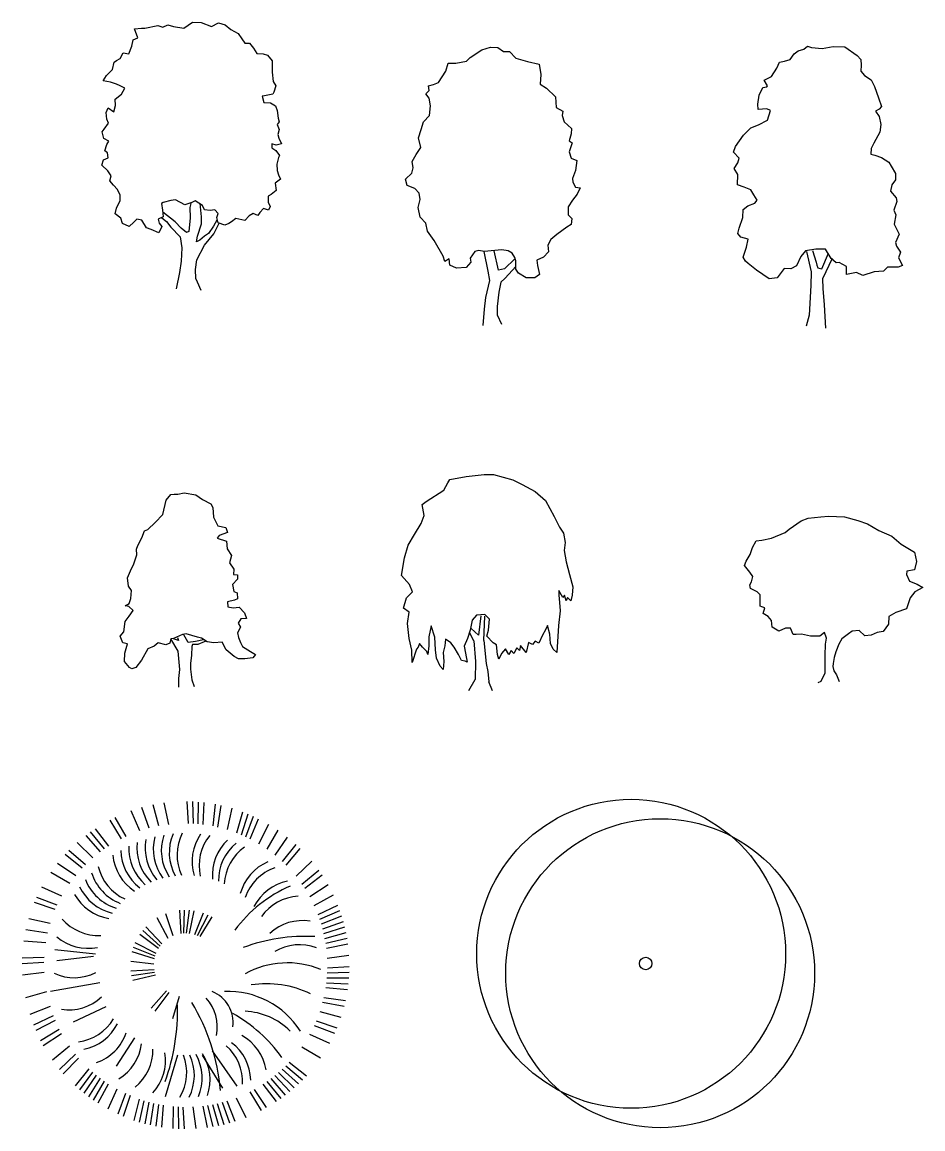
# Model space of a CAD drawing. Header units: metres. Extents: x 129 to 193, y 25 to 172.
# Drawn here: x 153.86 to 187.92, y 97.75 to 139.59 of the extents above; entities that cross this region are included whole.
import ezdxf

# ---------------------------------------------------------------- set-up
doc = ezdxf.new("R2010")
doc.units = ezdxf.units.M
doc.layers.get('0').update_dxf_attribs({"color": 6})
doc.layers.add('Cadastre Land Parcels_SP_EXT', color=7, linetype='Continuous')
doc.styles.get("Standard").update_dxf_attribs({"font": 'ARIAL.TTF'})

# ---------------------------------------------------------------- blocks, each defined once
blk = doc.blocks.new('TREE12E')
for p, q in [((-0.161, 9.808), (0.169, 10.043)), ((0.169, 10.043), (0.495, 10.023)), ((-2.018, 9.793), (-1.764, 9.812)), ((-1.899, 9.446), (-2.018, 9.793)), ((-1.764, 9.812), (-1.631, 9.813)), ((-1.631, 9.813), (-1.145, 9.916)), ((-1.145, 9.916), (-0.951, 9.857)), ((-0.951, 9.857), (-0.759, 9.936)), ((-0.759, 9.936), (-0.548, 9.882)), ((-0.548, 9.882), (-0.161, 9.808)), ((0.495, 10.023), (0.884, 9.871)), ((0.884, 9.871), (1.159, 10.012)), ((1.159, 10.012), (1.408, 9.936)), ((1.408, 9.936), (1.625, 9.761)), ((1.625, 9.761), (1.897, 9.608)), ((-2.129, 9.135), (-2.07, 9.367)), ((-2.07, 9.367), (-1.899, 9.446)), ((1.897, 9.608), (2.031, 9.416)), ((2.031, 9.416), (2.149, 9.246)), ((2.149, 9.246), (2.326, 9.247)), ((2.326, 9.247), (2.482, 9.055)), ((-2.567, 8.667), (-2.453, 8.878)), ((-2.453, 8.878), (-2.242, 8.841)), ((-2.242, 8.841), (-2.129, 9.135)), ((2.482, 9.055), (2.599, 8.862)), ((2.599, 8.862), (2.848, 8.842)), ((2.848, 8.842), (3.004, 8.788)), ((3.004, 8.788), (3.182, 8.574)), ((-2.857, 8.256), (-2.798, 8.527)), ((-2.798, 8.527), (-2.705, 8.589)), ((-2.705, 8.589), (-2.567, 8.667)), ((3.182, 8.574), (3.183, 8.496)), ((3.183, 8.496), (3.185, 8.148)), ((-3.202, 7.827), (-3.087, 8.022)), ((-3.087, 8.022), (-2.857, 8.256)), ((3.185, 8.148), (3.227, 7.8)), ((-2.93, 7.774), (-3.202, 7.827)), ((-2.698, 7.699), (-2.93, 7.774)), ((-2.559, 7.639), (-2.698, 7.699)), ((-2.387, 7.546), (-2.559, 7.639)), ((-2.518, 7.313), (-2.387, 7.546)), ((3.227, 7.8), (3.322, 7.63)), ((3.322, 7.63), (3.247, 7.397)), ((-2.749, 7.134), (-2.518, 7.313)), ((-2.747, 6.886), (-2.749, 7.134)), ((2.899, 7.256), (2.806, 7.239)), ((2.806, 7.239), (2.863, 7.007)), ((3.208, 7.319), (2.899, 7.256)), ((3.247, 7.397), (3.208, 7.319)), ((-3.093, 6.629), (-3.017, 6.806)), ((-3.017, 6.806), (-2.806, 6.653)), ((-2.806, 6.653), (-2.747, 6.886)), ((2.863, 7.007), (3.117, 6.987)), ((3.117, 6.987), (3.311, 6.872)), ((3.311, 6.872), (3.368, 6.701)), ((3.368, 6.701), (3.409, 6.409)), ((-3.074, 6.38), (-3.093, 6.629)), ((-3.012, 6.226), (-3.074, 6.38)), ((3.449, 6.277), (3.372, 6.176)), ((3.409, 6.409), (3.449, 6.277)), ((-3.242, 5.892), (-3.165, 5.993)), ((-3.185, 5.644), (-3.242, 5.892)), ((-3.165, 5.993), (-3.012, 6.226)), ((3.372, 6.176), (3.451, 5.984)), ((3.451, 5.984), (3.397, 5.79)), ((-2.99, 5.546), (-3.185, 5.644)), ((-3.067, 5.413), (-2.99, 5.546)), ((3.168, 5.44), (3.169, 5.285)), ((3.34, 5.386), (3.168, 5.44)), ((3.533, 5.443), (3.34, 5.386)), ((3.397, 5.79), (3.437, 5.657)), ((3.437, 5.657), (3.533, 5.443)), ((-3.142, 5.18), (-3.067, 5.413)), ((-3.042, 5.104), (-3.142, 5.18)), ((-3.024, 4.91), (-3.042, 5.104)), ((3.169, 5.285), (3.325, 5.192)), ((3.325, 5.192), (3.459, 5)), ((-3.254, 4.638), (-3.195, 4.832)), ((-3.037, 4.424), (-3.254, 4.638)), ((-3.195, 4.832), (-3.024, 4.91)), ((3.421, 4.922), (3.367, 4.667)), ((3.367, 4.667), (3.369, 4.435)), ((3.459, 5), (3.421, 4.922)), ((-2.903, 4.231), (-3.037, 4.424)), ((-2.957, 4.038), (-2.903, 4.231)), ((3.369, 4.435), (3.426, 4.264)), ((3.426, 4.264), (3.504, 4.11)), ((-2.823, 3.884), (-2.957, 4.038)), ((-2.667, 3.714), (-2.823, 3.884)), ((3.504, 4.11), (3.296, 3.954)), ((3.296, 3.954), (3.336, 3.683)), ((-2.565, 3.499), (-2.667, 3.714)), ((-2.564, 3.305), (-2.565, 3.499)), ((3.144, 3.521), (3.029, 3.465)), ((3.029, 3.465), (3.03, 3.233)), ((3.336, 3.683), (3.144, 3.521)), ((-2.753, 2.801), (-2.7, 3.011)), ((-2.7, 3.011), (-2.564, 3.305)), ((-0.938, 3.219), (-0.999, 3.18)), ((-0.999, 3.18), (-0.958, 2.931)), ((-0.958, 2.931), (-0.934, 2.677)), ((-0.651, 3.298), (-0.938, 3.219)), ((-0.475, 3.322), (-0.651, 3.298)), ((-0.125, 3.131), (-0.475, 3.322)), ((0.145, 3.227), (-0.125, 3.131)), ((0.107, 3.188), (0.069, 3.033)), ((0.069, 3.033), (0.089, 2.646)), ((0.277, 3.289), (0.145, 3.227)), ((0.55, 3.114), (0.277, 3.289)), ((0.514, 2.688), (0.455, 3.191)), ((0.628, 2.944), (0.55, 3.114)), ((0.844, 2.923), (0.628, 2.944)), ((1.015, 2.947), (0.844, 2.923)), ((1.138, 2.809), (1.015, 2.947)), ((2.855, 3), (2.724, 2.844)), ((3.049, 2.94), (2.855, 3)), ((3.03, 3.233), (3.109, 3.079)), ((3.109, 3.079), (3.049, 2.94)), ((-2.542, 2.626), (-2.753, 2.801)), ((-2.48, 2.433), (-2.542, 2.626)), ((-1.939, 2.592), (-2.054, 2.475)), ((-1.745, 2.555), (-1.939, 2.592)), ((-1.572, 2.269), (-1.745, 2.555)), ((-0.934, 2.677), (-1.127, 2.598)), ((-1.127, 2.598), (-1.087, 2.444)), ((-0.994, 2.638), (-0.816, 2.507)), ((-0.49, 2.487), (-0.957, 2.854)), ((0.089, 2.646), (0.038, 2.126)), ((0.516, 2.418), (0.514, 2.688)), ((1.096, 2.56), (0.965, 2.327)), ((1.095, 2.654), (1.138, 2.809)), ((1.141, 2.461), (1.095, 2.654)), ((1.814, 2.621), (1.643, 2.487)), ((2.146, 2.546), (1.814, 2.621)), ((2.316, 2.725), (2.146, 2.546)), ((2.47, 2.803), (2.316, 2.725)), ((2.647, 2.727), (2.47, 2.803)), ((2.724, 2.844), (2.647, 2.727)), ((-2.23, 2.319), (-2.48, 2.433)), ((-2.054, 2.475), (-2.23, 2.319)), ((-1.395, 2.209), (-1.572, 2.269)), ((-1.106, 2.079), (-1.395, 2.209)), ((-0.992, 2.312), (-1.106, 2.079)), ((-1.087, 2.444), (-0.992, 2.312)), ((-0.816, 2.507), (-0.643, 2.292)), ((-0.643, 2.292), (-0.292, 1.93)), ((-0.256, 2.257), (-0.49, 2.487)), ((-0.061, 2.087), (-0.256, 2.257)), ((0.038, 2.126), (-0.061, 2.087)), ((0.365, 1.952), (0.516, 2.418)), ((0.965, 2.327), (0.773, 2.055)), ((0.984, 2.034), (1.179, 2.445)), ((1.39, 2.369), (1.141, 2.461)), ((1.544, 2.426), (1.39, 2.369)), ((1.643, 2.487), (1.544, 2.426)), ((-0.292, 1.93), (-0.228, 1.505)), ((0.328, 1.742), (0.365, 1.952)), ((0.444, 1.798), (0.328, 1.742)), ((0.619, 1.954), (0.444, 1.798)), ((0.773, 2.055), (0.619, 1.954)), ((0.622, 1.606), (0.984, 2.034)), ((-0.228, 1.505), (-0.263, 1.002)), ((0.333, 1.062), (0.622, 1.606)), ((-0.263, 1.002), (-0.32, 0.576)), ((0.281, 0.697), (0.333, 1.062)), ((-0.32, 0.576), (-0.448, -0.044)), ((0.3, 0.349), (0.281, 0.697)), ((0.362, 0.211), (0.3, 0.349)), ((0.497, -0.098), (0.362, 0.211))]:
    blk.add_line(p, q)
at = {"flags": 1}
blk.add_attdef('Z', (0, 0), '', height=0.2, dxfattribs=at)
blk = doc.blocks.new('TREE13E')
for p, q in [((-0.87, 9.939), (-0.424, 10.235)), ((-0.424, 10.235), (-0.093, 10.332)), ((-0.093, 10.332), (0.178, 10.317)), ((0.178, 10.317), (0.389, 10.164)), ((0.389, 10.164), (0.621, 10.166)), ((0.621, 10.166), (0.855, 9.914)), ((-1.794, 9.429), (-1.697, 9.722)), ((-1.697, 9.722), (-1.41, 9.725)), ((-1.41, 9.725), (-1.001, 9.805)), ((-1.001, 9.805), (-0.87, 9.939)), ((0.855, 9.914), (1.304, 9.785)), ((1.304, 9.785), (1.747, 9.689)), ((1.747, 9.689), (1.811, 9.302)), ((-2.062, 9.001), (-1.794, 9.429)), ((1.811, 9.302), (1.775, 8.937)), ((-2.448, 8.865), (-2.255, 8.922)), ((-2.424, 8.689), (-2.448, 8.865)), ((-2.255, 8.922), (-2.062, 9.001)), ((1.775, 8.937), (2.025, 8.784)), ((-2.539, 8.572), (-2.424, 8.689)), ((-2.422, 8.401), (-2.539, 8.572)), ((-2.364, 8.109), (-2.422, 8.401)), ((2.025, 8.784), (2.359, 8.455)), ((2.359, 8.455), (2.379, 8.052)), ((-2.4, 7.744), (-2.364, 8.109)), ((2.379, 8.052), (2.634, 7.916)), ((-2.631, 7.51), (-2.4, 7.744)), ((2.634, 7.916), (2.613, 7.744)), ((2.613, 7.744), (2.692, 7.513)), ((-2.819, 6.906), (-2.722, 7.216)), ((-2.722, 7.216), (-2.631, 7.51)), ((2.692, 7.513), (2.965, 7.26)), ((2.965, 7.26), (2.95, 7.05)), ((-2.739, 6.541), (-2.819, 6.906)), ((2.95, 7.05), (2.875, 6.795)), ((2.875, 6.795), (2.991, 6.719)), ((2.991, 6.719), (2.878, 6.37)), ((-2.908, 6.269), (-2.739, 6.541)), ((2.878, 6.37), (2.957, 6.138)), ((-3.061, 6.014), (-2.908, 6.269)), ((-3.02, 5.765), (-3.061, 6.014)), ((2.957, 6.138), (3.168, 6.046)), ((3.168, 6.046), (3.116, 5.675)), ((-3.31, 5.338), (-3.08, 5.571)), ((-3.08, 5.571), (-3.02, 5.765)), ((3.116, 5.675), (3.002, 5.365)), ((-3.247, 5.106), (-3.31, 5.338)), ((-2.959, 4.992), (-3.247, 5.106)), ((3.002, 5.365), (3.02, 5.232)), ((3.02, 5.232), (3.121, 5.04)), ((3.121, 5.04), (3.292, 5.019)), ((-2.803, 4.816), (-2.959, 4.992)), ((-2.762, 4.568), (-2.803, 4.816)), ((3.178, 4.769), (3.008, 4.552)), ((3.292, 5.019), (3.178, 4.769)), ((-2.837, 4.274), (-2.762, 4.568)), ((-2.757, 3.91), (-2.837, 4.274)), ((3.008, 4.552), (2.834, 4.302)), ((2.834, 4.302), (2.836, 3.993)), ((-2.54, 3.68), (-2.757, 3.91)), ((2.836, 3.993), (2.975, 3.856)), ((2.975, 3.856), (2.955, 3.623)), ((-2.482, 3.371), (-2.54, 3.68)), ((-2.225, 3.025), (-2.482, 3.371)), ((2.784, 3.528), (2.416, 3.254)), ((2.955, 3.623), (2.784, 3.528)), ((-1.894, 2.425), (-2.225, 3.025)), ((2.186, 3.059), (2.071, 2.843)), ((2.416, 3.254), (2.186, 3.059)), ((-0.696, 2.605), (-0.866, 2.355)), ((-0.542, 2.651), (-0.696, 2.605)), ((-0.343, 2.608), (-0.542, 2.651)), ((0.331, 2.674), (-0.343, 2.608)), ((-0.182, 1.858), (-0.343, 2.608)), ((0.205, 1.899), (0.044, 2.633)), ((0.564, 2.637), (0.331, 2.674)), ((0.719, 2.539), (0.564, 2.637)), ((0.82, 2.385), (0.719, 2.539)), ((2.095, 2.589), (1.903, 2.394)), ((2.071, 2.843), (2.095, 2.589)), ((-1.832, 2.232), (-1.894, 2.425)), ((-1.661, 2.327), (-1.832, 2.232)), ((-1.637, 2.095), (-1.661, 2.327)), ((-1.388, 1.981), (-1.637, 2.095)), ((-0.848, 2.201), (-1.018, 2.006)), ((-0.866, 2.355), (-0.848, 2.201)), ((0.82, 2.33), (0.436, 1.956)), ((0.86, 2.253), (0.82, 2.385)), ((0.862, 1.943), (0.86, 2.253)), ((1.903, 2.394), (1.65, 2.276)), ((1.65, 2.276), (1.674, 2.082)), ((-1.018, 2.006), (-1.388, 1.981)), ((-0.124, 1.51), (-0.182, 1.858)), ((0.436, 1.956), (0.205, 1.899)), ((0.593, 1.748), (0.439, 1.592)), ((0.861, 2.037), (0.593, 1.748)), ((0.957, 1.789), (0.862, 1.943)), ((1.252, 1.615), (0.957, 1.789)), ((1.754, 1.735), (1.578, 1.617)), ((1.674, 2.082), (1.754, 1.735)), ((-0.274, 0.868), (-0.124, 1.51)), ((0.286, 1.452), (0.211, 1.065)), ((0.439, 1.592), (0.286, 1.452)), ((1.578, 1.617), (1.252, 1.615)), ((-0.325, 0.425), (-0.274, 0.868)), ((0.211, 1.065), (0.155, 0.523)), ((-0.381, -0.195), (-0.325, 0.425)), ((0.155, 0.523), (0.157, 0.213)), ((0.157, 0.213), (0.315, -0.134))]:
    blk.add_line(p, q)
at = {"flags": 1}
blk.add_attdef('Z', (0, 0), '', height=0.2, dxfattribs=at)
blk = doc.blocks.new('TREE14E')
for p, q in [((-1.132, 10.274), (-0.978, 10.491)), ((-0.978, 10.491), (-0.825, 10.609)), ((-0.825, 10.609), (-0.609, 10.665)), ((-0.609, 10.665), (-0.478, 10.783)), ((-0.478, 10.783), (-0.323, 10.729)), ((-0.323, 10.729), (0.087, 10.693)), ((0.087, 10.693), (0.495, 10.774)), ((0.495, 10.774), (0.938, 10.755)), ((0.938, 10.755), (1.404, 10.432)), ((-1.632, 9.944), (-1.534, 10.177)), ((-1.534, 10.177), (-1.341, 10.218)), ((-1.341, 10.218), (-1.132, 10.274)), ((1.404, 10.432), (1.544, 10.279)), ((1.544, 10.279), (1.562, 10.063)), ((1.562, 10.063), (1.547, 9.831)), ((-2.109, 9.493), (-1.84, 9.633)), ((-1.84, 9.633), (-1.632, 9.944)), ((1.547, 9.831), (1.681, 9.677)), ((1.681, 9.677), (1.937, 9.508)), ((-2.298, 8.933), (-2.168, 9.222)), ((-2.168, 9.222), (-2.013, 9.245)), ((-1.992, 9.284), (-2.109, 9.493)), ((-2.013, 9.245), (-1.992, 9.284)), ((1.937, 9.508), (2.055, 9.255)), ((2.055, 9.255), (2.213, 8.83)), ((-2.356, 8.585), (-2.298, 8.933)), ((2.213, 8.83), (2.331, 8.505)), ((-2.333, 8.391), (-2.356, 8.585)), ((-2.007, 8.41), (-2.333, 8.391)), ((-1.868, 8.356), (-2.007, 8.41)), ((2.233, 8.405), (2.101, 8.326)), ((2.331, 8.505), (2.233, 8.405)), ((-2.328, 7.811), (-1.981, 7.985)), ((-1.981, 7.985), (-1.868, 8.356)), ((2.101, 8.326), (2.235, 8.117)), ((2.235, 8.117), (2.298, 7.825)), ((-2.889, 7.42), (-2.62, 7.693)), ((-2.62, 7.693), (-2.328, 7.811)), ((2.262, 7.537), (2.033, 7.11)), ((2.298, 7.825), (2.262, 7.537)), ((-3.195, 6.992), (-2.889, 7.42)), ((-3.271, 6.775), (-3.195, 6.992)), ((-3.053, 6.545), (-3.271, 6.775)), ((1.935, 6.916), (1.92, 6.7)), ((1.92, 6.7), (2.075, 6.663)), ((2.033, 7.11), (1.935, 6.916)), ((-3.244, 6.157), (-3.113, 6.373)), ((-3.113, 6.373), (-3.053, 6.545)), ((2.075, 6.663), (2.324, 6.571)), ((2.324, 6.571), (2.597, 6.396)), ((2.597, 6.396), (2.697, 6.242)), ((-3.109, 5.925), (-3.244, 6.157)), ((-3.123, 5.538), (-3.109, 5.925)), ((2.697, 6.242), (2.854, 5.972)), ((2.854, 5.972), (2.856, 5.723)), ((-2.874, 5.446), (-3.123, 5.538)), ((-2.619, 5.349), (-2.874, 5.446)), ((2.719, 5.546), (2.666, 5.296)), ((2.856, 5.723), (2.719, 5.546)), ((-2.501, 5.156), (-2.619, 5.349)), ((-2.383, 4.964), (-2.501, 5.156)), ((2.666, 5.296), (2.878, 5.044)), ((2.878, 5.044), (2.901, 4.911)), ((-2.92, 4.302), (-2.906, 4.612)), ((-2.906, 4.612), (-2.73, 4.751)), ((-2.73, 4.751), (-2.46, 4.847)), ((-2.46, 4.847), (-2.383, 4.964)), ((2.901, 4.911), (2.788, 4.579)), ((-3.055, 3.897), (-2.92, 4.302)), ((2.788, 4.579), (2.867, 4.408)), ((2.867, 4.408), (2.808, 4.059)), ((-3.109, 3.703), (-3.055, 3.897)), ((2.808, 4.059), (2.988, 3.674)), ((-2.991, 3.566), (-3.109, 3.703)), ((-2.72, 3.491), (-2.991, 3.566)), ((-2.778, 3.181), (-2.72, 3.491)), ((2.988, 3.674), (2.853, 3.363)), ((2.853, 3.363), (2.892, 3.225)), ((-2.908, 2.81), (-2.778, 3.181)), ((-0.55, 3.044), (-0.725, 2.827)), ((-0.163, 3.102), (-0.55, 3.044)), ((-0.511, 3.022), (-0.334, 2.249)), ((-0.279, 3.062), (-0.143, 2.621)), ((0.207, 3.105), (-0.163, 3.102)), ((0.075, 2.369), (0.324, 2.951)), ((0.42, 2.758), (0.207, 3.105)), ((2.892, 3.225), (3.049, 2.994)), ((3.049, 2.994), (2.973, 2.778)), ((-2.813, 2.656), (-2.908, 2.81)), ((-2.713, 2.562), (-2.813, 2.656)), ((-2.401, 2.311), (-2.713, 2.562)), ((-0.725, 2.827), (-0.894, 2.477)), ((-0.143, 2.621), (-0.12, 2.505)), ((0.458, 2.759), (0.1, 1.982)), ((0.615, 2.588), (0.42, 2.758)), ((0.73, 2.606), (0.615, 2.588)), ((1.003, 2.453), (0.73, 2.606)), ((2.973, 2.778), (3.114, 2.492)), ((-1.918, 1.988), (-2.401, 2.311)), ((-1.357, 2.38), (-1.625, 2.029)), ((-1.108, 2.359), (-1.357, 2.38)), ((-0.894, 2.477), (-1.108, 2.359)), ((-0.334, 2.249), (-0.346, 1.73)), ((-0.12, 2.505), (-0.08, 2.406)), ((-0.08, 2.406), (0.075, 2.369)), ((1.005, 2.144), (1.003, 2.453)), ((1.375, 2.224), (1.005, 2.144)), ((1.624, 2.11), (1.375, 2.224)), ((2.049, 2.251), (1.624, 2.11)), ((2.397, 2.271), (2.049, 2.251)), ((2.55, 2.427), (2.397, 2.271)), ((2.959, 2.43), (2.55, 2.427)), ((3.114, 2.492), (2.959, 2.43)), ((-1.625, 2.029), (-1.918, 1.988)), ((-0.346, 1.73), (-0.415, 0.607)), ((0.1, 1.982), (0.103, 1.617)), ((0.103, 1.617), (0.163, 0.999)), ((0.163, 0.999), (0.208, 0.126)), ((-0.415, 0.607), (-0.527, 0.197))]:
    blk.add_line(p, q)
at = {"flags": 1}
blk.add_attdef('Z', (0, 0), '', height=0.2, dxfattribs=at)
blk = doc.blocks.new('TREE17E')
for p, q in [((-0.953, 6.671), (-0.825, 7.214)), ((-0.825, 7.214), (-0.65, 7.425)), ((-0.65, 7.425), (-0.517, 7.448)), ((-0.517, 7.448), (-0.379, 7.449)), ((-0.379, 7.449), (-0.147, 7.49)), ((-0.147, 7.49), (0.295, 7.416)), ((0.295, 7.416), (0.551, 7.241)), ((0.551, 7.241), (0.862, 7.072)), ((0.862, 7.072), (0.94, 6.935)), ((0.94, 6.935), (0.965, 6.57)), ((-1.513, 6.103), (-1.244, 6.376)), ((-1.244, 6.376), (-0.953, 6.671)), ((0.965, 6.57), (1.123, 6.24)), ((-1.743, 5.792), (-1.645, 6.063)), ((-1.645, 6.063), (-1.513, 6.103)), ((1.181, 5.875), (1.104, 5.775)), ((1.123, 6.24), (1.433, 6.187)), ((1.489, 5.994), (1.181, 5.875)), ((1.433, 6.187), (1.489, 5.994)), ((-1.949, 5.364), (-1.895, 5.503)), ((-1.895, 5.503), (-1.743, 5.792)), ((1.104, 5.775), (1.453, 5.662)), ((1.453, 5.662), (1.478, 5.375)), ((-2.061, 4.766), (-1.931, 5.154)), ((-1.931, 5.154), (-1.949, 5.364)), ((1.478, 5.375), (1.651, 5.122)), ((1.651, 5.122), (1.576, 4.85)), ((-2.289, 4.278), (-2.137, 4.628)), ((-2.137, 4.628), (-2.061, 4.766)), ((1.576, 4.85), (1.732, 4.603)), ((1.732, 4.603), (1.717, 4.409)), ((-2.248, 3.969), (-2.289, 4.278)), ((1.874, 4.233), (1.682, 4.022)), ((1.717, 4.409), (1.872, 4.388)), ((1.872, 4.388), (1.874, 4.233)), ((-2.13, 3.799), (-2.248, 3.969)), ((-2.167, 3.505), (-2.13, 3.799)), ((1.682, 4.022), (1.739, 3.768)), ((1.739, 3.768), (1.856, 3.714)), ((-2.226, 3.311), (-2.167, 3.505)), ((1.764, 3.442), (1.493, 3.379)), ((1.493, 3.379), (1.511, 3.186)), ((1.879, 3.482), (1.764, 3.442)), ((1.856, 3.714), (1.879, 3.482)), ((-2.38, 3.216), (-2.226, 3.311)), ((-2.242, 3.195), (-2.38, 3.216)), ((-2.069, 3.042), (-2.242, 3.195)), ((-2.222, 2.825), (-2.069, 3.042)), ((1.511, 3.186), (1.705, 3.149)), ((1.705, 3.149), (1.937, 3.173)), ((1.937, 3.173), (2.132, 2.959)), ((2.132, 2.959), (2.211, 2.744)), ((-2.428, 2.243), (-2.376, 2.63)), ((-2.376, 2.63), (-2.222, 2.825)), ((2.001, 2.725), (1.903, 2.57)), ((1.903, 2.57), (1.982, 2.416)), ((2.211, 2.744), (2.001, 2.725)), ((-2.565, 2.071), (-2.428, 2.243)), ((-0.205, 2.144), (-0.552, 1.987)), ((-0.067, 2.168), (-0.205, 2.144)), ((0.013, 1.837), (-0.166, 2.145)), ((0.36, 2.033), (-0.067, 2.168)), ((1.982, 2.416), (1.867, 2.199)), ((1.867, 2.199), (1.907, 2.028)), ((-2.463, 1.817), (-2.565, 2.071)), ((-2.291, 1.78), (-2.463, 1.817)), ((-2.383, 1.431), (-2.291, 1.78)), ((-1.285, 1.694), (-1.516, 1.592)), ((-1.131, 1.828), (-1.285, 1.694)), ((-0.838, 1.753), (-1.131, 1.828)), ((-0.683, 1.815), (-0.838, 1.753)), ((-0.646, 1.97), (-0.683, 1.815)), ((-0.552, 1.987), (-0.646, 1.97)), ((-0.371, 1.507), (-0.646, 1.97)), ((-0.358, 1.911), (-0.552, 1.97)), ((-0.398, 2.027), (-0.358, 1.911)), ((0.284, 1.877), (0.013, 1.837)), ((0.147, 1.683), (0.133, 1.357)), ((0.168, 1.76), (0.147, 1.683)), ((0.378, 1.762), (0.168, 1.76)), ((0.593, 1.941), (0.284, 1.877)), ((0.515, 1.995), (0.36, 2.033)), ((0.615, 1.863), (0.378, 1.762)), ((0.731, 1.864), (0.515, 1.995)), ((0.693, 1.881), (0.615, 1.863)), ((0.98, 1.828), (0.731, 1.864)), ((1.29, 1.847), (0.98, 1.828)), ((1.447, 1.56), (1.29, 1.847)), ((1.907, 2.028), (1.986, 1.835)), ((1.986, 1.835), (2.065, 1.681)), ((2.065, 1.681), (2.359, 1.49)), ((-2.402, 1.121), (-2.383, 1.431)), ((-1.516, 1.592), (-1.762, 1.165)), ((-0.311, 0.811), (-0.371, 1.507)), ((0.133, 1.357), (0.097, 1.047)), ((1.742, 1.308), (1.447, 1.56)), ((1.914, 1.216), (1.742, 1.308)), ((2.455, 1.259), (2.146, 1.218)), ((2.359, 1.49), (2.554, 1.376)), ((2.554, 1.376), (2.455, 1.259)), ((-2.207, 0.891), (-2.402, 1.121)), ((-2.129, 0.836), (-2.207, 0.891)), ((-1.975, 0.892), (-2.129, 0.836)), ((-1.762, 1.165), (-1.975, 0.892)), ((0.097, 1.047), (0.098, 0.831)), ((2.146, 1.218), (1.914, 1.216)), ((-0.347, 0.48), (-0.311, 0.811)), ((-0.344, 0.153), (-0.347, 0.48)), ((0.098, 0.831), (0.14, 0.428)), ((0.14, 0.428), (0.236, 0.175))]:
    blk.add_line(p, q)
at = {"flags": 1}
blk.add_attdef('Z', (0, 0), '', height=0.2, dxfattribs=at)
blk = doc.blocks.new('TREE18E')
for p, q in [((-1.297, 7.869), (-1.221, 8.002)), ((-1.221, 8.002), (-0.603, 8.106)), ((-0.603, 8.106), (0.077, 8.189)), ((0.077, 8.189), (0.425, 8.192)), ((0.425, 8.192), (1.162, 7.982)), ((1.162, 7.982), (1.511, 7.813)), ((-2.121, 7.166), (-1.45, 7.597)), ((-1.45, 7.597), (-1.297, 7.869)), ((1.511, 7.813), (2, 7.546)), ((2, 7.546), (2.389, 7.201)), ((-2.275, 7.048), (-2.121, 7.166)), ((2.389, 7.201), (2.72, 6.601)), ((-2.194, 6.64), (-2.275, 7.048)), ((-2.559, 5.924), (-2.308, 6.33)), ((-2.308, 6.33), (-2.194, 6.64)), ((2.72, 6.601), (2.917, 6.199)), ((-2.804, 5.513), (-2.559, 5.924)), ((2.917, 6.199), (3.073, 5.968)), ((3.073, 5.968), (3.137, 5.621)), ((-2.939, 5.031), (-2.804, 5.513)), ((3.137, 5.621), (3.101, 5.311)), ((-3.05, 4.373), (-2.939, 5.031)), ((3.101, 5.311), (3.181, 4.886)), ((3.181, 4.886), (3.301, 4.4)), ((-2.754, 4.027), (-3.05, 4.373)), ((3.301, 4.4), (3.421, 3.937)), ((-2.636, 3.757), (-2.754, 4.027)), ((2.897, 3.8), (2.898, 3.623)), ((3.054, 3.531), (2.897, 3.8)), ((3.421, 3.937), (3.401, 3.627)), ((-2.979, 3.135), (-2.866, 3.523)), ((-2.866, 3.523), (-2.636, 3.757)), ((2.898, 3.623), (2.922, 3.353)), ((2.922, 3.353), (2.942, 3.027)), ((3.114, 3.625), (3.054, 3.531)), ((3.171, 3.415), (3.114, 3.625)), ((3.231, 3.532), (3.171, 3.415)), ((3.348, 3.417), (3.231, 3.532)), ((3.401, 3.627), (3.348, 3.417)), ((-2.768, 2.982), (-2.979, 3.135)), ((-2.82, 2.55), (-2.768, 2.982)), ((2.942, 3.027), (2.891, 2.479)), ((-2.76, 1.993), (-2.82, 2.55)), ((-0.383, 2.686), (-0.458, 2.298)), ((-0.213, 2.864), (-0.383, 2.686)), ((0.096, 2.888), (-0.213, 2.864)), ((-0.058, 2.843), (-0.147, 2.107)), ((0.065, 1.915), (0.097, 2.827)), ((0.274, 2.713), (0.096, 2.888)), ((0.239, 2.303), (0.274, 2.713)), ((-1.929, 2.463), (-2.025, 2.054)), ((-1.793, 2.039), (-1.929, 2.463)), ((-0.458, 2.298), (-0.555, 1.988)), ((-0.322, 1.896), (-0.479, 2.22)), ((-0.147, 2.107), (-0.419, 2.359)), ((0.18, 2.071), (0.239, 2.303)), ((2.274, 2.109), (2.139, 1.815)), ((2.389, 2.32), (2.274, 2.109)), ((2.465, 2.476), (2.389, 2.32)), ((2.562, 2.15), (2.465, 2.476)), ((2.586, 1.802), (2.562, 2.15)), ((2.891, 2.479), (2.821, 1.456)), ((-2.657, 1.546), (-2.76, 1.993)), ((-2.372, 1.802), (-2.426, 1.664)), ((-2.255, 1.665), (-2.372, 1.802)), ((-2.023, 1.705), (-2.059, 1.379)), ((-2.025, 2.054), (-2.023, 1.705)), ((-1.767, 1.553), (-1.793, 2.039)), ((-1.42, 1.71), (-1.479, 1.461)), ((-1.384, 1.965), (-1.42, 1.71)), ((-1.189, 1.828), (-1.384, 1.965)), ((-1.055, 1.658), (-1.189, 1.828)), ((-0.555, 1.988), (-0.685, 1.699)), ((-0.685, 1.699), (-0.628, 1.429)), ((-0.322, 1.896), (-0.255, 1.122)), ((0.065, 1.915), (0.149, 1.048)), ((0.414, 1.824), (0.18, 2.071)), ((0.536, 1.748), (0.414, 1.824)), ((0.578, 1.378), (0.536, 1.748)), ((1.443, 1.716), (1.406, 1.539)), ((1.66, 1.463), (1.443, 1.716)), ((1.751, 1.834), (1.66, 1.463)), ((1.907, 1.758), (1.751, 1.834)), ((2.005, 1.892), (1.907, 1.758)), ((2.139, 1.815), (2.005, 1.892)), ((2.682, 1.587), (2.586, 1.802)), ((-2.654, 1.081), (-2.657, 1.546)), ((-2.486, 1.586), (-2.654, 1.081)), ((-2.426, 1.664), (-2.486, 1.586)), ((-2.098, 1.495), (-2.255, 1.665)), ((-2.059, 1.379), (-2.098, 1.495)), ((-1.726, 1.243), (-1.767, 1.553)), ((-1.479, 1.461), (-1.454, 1.113)), ((-0.898, 1.388), (-1.055, 1.658)), ((-0.78, 1.157), (-0.898, 1.388)), ((-0.628, 1.429), (-0.564, 1.098)), ((0.634, 1.207), (0.578, 1.378)), ((0.732, 1.417), (0.634, 1.207)), ((0.886, 1.596), (0.732, 1.417)), ((1.003, 1.381), (0.886, 1.596)), ((1.096, 1.536), (1.003, 1.381)), ((1.196, 1.421), (1.096, 1.536)), ((1.311, 1.638), (1.196, 1.421)), ((1.406, 1.539), (1.311, 1.638)), ((2.821, 1.456), (2.682, 1.587)), ((-1.591, 0.935), (-1.726, 1.243)), ((-1.474, 0.82), (-1.591, 0.935)), ((-1.454, 1.113), (-1.474, 0.82)), ((-0.642, 1.136), (-0.78, 1.157)), ((-0.564, 1.098), (-0.642, 1.136)), ((-0.255, 1.122), (-0.272, 0.442)), ((0.149, 1.048), (0.212, 0.739)), ((-0.501, 0.015), (-0.272, 0.442)), ((0.212, 0.739), (0.254, 0.352)), ((0.389, 0.005), (0.254, 0.352))]:
    blk.add_line(p, q)
at = {"flags": 1}
blk.add_attdef('Z', (0, 0), '', height=0.2, dxfattribs=at)
blk = doc.blocks.new('TREE19E')
for p, q in [((-1.575, 5.705), (-1.129, 6.018)), ((-1.129, 6.018), (-0.859, 6.12)), ((-0.859, 6.12), (-0.379, 6.179)), ((-0.379, 6.179), (-0.086, 6.203)), ((-0.086, 6.203), (0.517, 6.169)), ((0.517, 6.169), (1.021, 6.035)), ((1.021, 6.035), (1.387, 5.905)), ((1.387, 5.905), (1.814, 5.654)), ((-2.246, 5.374), (-1.728, 5.588)), ((-1.728, 5.588), (-1.575, 5.705)), ((1.814, 5.654), (2.302, 5.448)), ((2.302, 5.448), (2.653, 5.141)), ((-2.962, 5.02), (-2.826, 5.27)), ((-2.826, 5.27), (-2.616, 5.293)), ((-2.616, 5.293), (-2.246, 5.374)), ((2.653, 5.141), (3.158, 4.835)), ((-3.207, 4.493), (-3.054, 4.748)), ((-3.054, 4.748), (-2.962, 5.02)), ((3.158, 4.835), (3.238, 4.482)), ((-3.266, 4.337), (-3.207, 4.493)), ((-3.071, 4.085), (-3.266, 4.337)), ((3.238, 4.482), (3.163, 4.172)), ((-2.953, 3.914), (-3.071, 4.085)), ((-3.007, 3.72), (-2.953, 3.914)), ((2.871, 4.115), (2.855, 3.998)), ((2.855, 3.998), (2.973, 3.745)), ((3.163, 4.172), (2.871, 4.115)), ((-3.067, 3.604), (-3.007, 3.72)), ((-3.044, 3.466), (-3.067, 3.604)), ((-2.794, 3.335), (-3.044, 3.466)), ((2.973, 3.745), (3.262, 3.631)), ((3.478, 3.5), (3.17, 3.343)), ((3.262, 3.631), (3.478, 3.5)), ((-2.677, 3.22), (-2.794, 3.335)), ((-2.675, 2.927), (-2.677, 3.22)), ((2.995, 3.11), (2.865, 2.7)), ((3.17, 3.343), (2.995, 3.11)), ((-2.674, 2.794), (-2.675, 2.927)), ((-2.613, 2.773), (-2.674, 2.794)), ((-2.497, 2.735), (-2.613, 2.773)), ((-2.556, 2.524), (-2.497, 2.735)), ((-2.378, 2.41), (-2.556, 2.524)), ((2.457, 2.564), (2.188, 2.407)), ((2.865, 2.7), (2.457, 2.564)), ((-2.244, 2.256), (-2.378, 2.41)), ((-2.22, 2.002), (-2.244, 2.256)), ((2.173, 2.114), (1.982, 1.841)), ((2.188, 2.407), (2.173, 2.114)), ((-1.97, 1.849), (-2.22, 2.002)), ((-1.717, 1.967), (-1.97, 1.849)), ((-1.523, 1.969), (-1.717, 1.967)), ((-1.427, 1.721), (-1.523, 1.969)), ((-1.311, 1.722), (-1.427, 1.721)), ((-1.118, 1.74), (-1.311, 1.722)), ((-0.769, 1.665), (-1.118, 1.74)), ((-0.245, 1.807), (-0.421, 1.668)), ((-0.166, 1.592), (-0.245, 1.807)), ((0.667, 1.754), (0.415, 1.558)), ((0.799, 1.854), (0.667, 1.754)), ((1.07, 1.873), (0.799, 1.854)), ((1.287, 1.681), (1.07, 1.873)), ((1.519, 1.705), (1.287, 1.681)), ((1.75, 1.801), (1.519, 1.705)), ((1.982, 1.841), (1.75, 1.801)), ((-0.631, 1.666), (-0.769, 1.665)), ((-0.421, 1.668), (-0.631, 1.666)), ((-0.222, 0.934), (-0.203, 1.36)), ((-0.203, 1.36), (-0.166, 1.592)), ((0.3, 1.364), (0.186, 1.076)), ((0.415, 1.558), (0.3, 1.364)), ((-0.219, 0.57), (-0.222, 0.934)), ((0.127, 0.86), (0.09, 0.627)), ((0.186, 1.076), (0.127, 0.86)), ((-0.217, 0.277), (-0.219, 0.57)), ((0.09, 0.627), (0.075, 0.511)), ((0.075, 0.511), (0.114, 0.357)), ((-0.369, -0.034), (-0.217, 0.277)), ((0.114, 0.357), (0.21, 0.203)), ((0.21, 0.203), (0.311, -0.045)), ((-0.485, -0.09), (-0.369, -0.034))]:
    blk.add_line(p, q)
at = {"flags": 1}
blk.add_attdef('Z', (0, 0), '', height=0.2, dxfattribs=at)
blk = doc.blocks.new('TREE3')
for p, q in [((-1.464, 5.119), (-1.741, 5.899)), ((-1.099, 5.203), (-1.321, 6)), ((-0.729, 5.261), (-0.896, 6.071)), ((0.018, 5.298), (-0.034, 6.124)), ((0.205, 5.292), (0.182, 6.119)), ((0.391, 5.278), (0.398, 6.105)), ((0.578, 5.258), (0.613, 6.085)), ((0.947, 5.199), (1.04, 6.021)), ((1.13, 5.16), (1.251, 5.978)), ((1.492, 5.062), (1.669, 5.87)), ((-2.343, 4.801), (-2.752, 5.521)), ((-1.822, 5.011), (-2.153, 5.769)), ((1.845, 4.94), (2.079, 5.733)), ((2.019, 4.869), (2.28, 5.654)), ((2.189, 4.793), (2.478, 5.568)), ((2.358, 4.71), (2.673, 5.475)), ((-2.998, 4.44), (-3.503, 5.096)), ((-2.512, 4.72), (-2.945, 5.424)), ((2.685, 4.528), (3.053, 5.269)), ((2.998, 4.324), (3.417, 5.037)), ((-3.305, 4.226), (-3.854, 4.845)), ((-3.154, 4.335), (-3.681, 4.973)), ((3.297, 4.098), (3.764, 4.78)), ((-3.871, 3.736), (-4.501, 4.273)), ((-3.596, 3.991), (-4.187, 4.57)), ((3.579, 3.852), (4.093, 4.5)), ((3.713, 3.722), (4.249, 4.351)), ((-4.247, 3.32), (-4.93, 3.787)), ((-4.001, 3.602), (-4.649, 4.116)), ((4.088, 3.304), (4.687, 3.874)), ((-4.473, 3.021), (-5.186, 3.44)), ((4.312, 3.004), (4.95, 3.531)), ((4.417, 2.849), (5.073, 3.354)), ((4.609, 2.528), (5.298, 2.985)), ((-4.771, 2.546), (-5.525, 2.888)), ((4.778, 2.194), (5.498, 2.602)), ((-5.018, 2.042), (-5.803, 2.303)), ((-4.942, 2.212), (-5.717, 2.501)), ((4.924, 1.849), (5.67, 2.206)), ((-5.211, 1.515), (-6.019, 1.693)), ((-0.75, 0.946), (-1.165, 1.722)), ((-0.565, 1.046), (-0.839, 1.882)), ((-0.261, 1.132), (-0.309, 2.011)), ((-0.156, 1.143), (-0.128, 2.022)), ((-0.051, 1.144), (0.054, 2.018)), ((0.054, 1.137), (0.235, 1.998)), ((0.26, 1.094), (0.588, 1.911)), ((0.36, 1.06), (0.758, 1.845)), ((0.456, 1.016), (0.921, 1.764)), ((4.988, 1.673), (5.746, 2.004)), ((5.045, 1.495), (5.814, 1.799)), ((-5.309, 1.153), (-6.127, 1.274)), ((-0.989, 0.74), (-1.59, 1.382)), ((5.096, 1.315), (5.876, 1.592)), ((5.141, 1.133), (5.93, 1.383)), ((-5.381, 0.786), (-6.206, 0.85)), ((-1.114, 0.571), (-1.818, 1.099)), ((-1.055, 0.658), (-1.71, 1.246)), ((5.18, 0.95), (5.977, 1.172)), ((5.212, 0.766), (6.016, 0.96)), ((-3.493, 0.352), (-5.042, 0.518)), ((-1.269, 0.181), (-2.111, 0.436)), ((-1.243, 0.283), (-2.06, 0.611)), ((-1.209, 0.383), (-1.994, 0.781)), ((5.238, 0.58), (6.048, 0.746)), ((-5.448, 0.041), (-6.273, -0.011)), ((-5.441, 0.228), (-6.268, 0.205)), ((-3.571, 0.269), (-4.965, 0.103)), ((-1.294, -0.028), (-2.167, 0.077)), ((5.27, 0.207), (6.09, 0.316)), ((-5.442, -0.333), (-6.262, -0.443)), ((-1.281, -0.238), (-2.16, -0.286)), ((-1.262, -0.342), (-2.133, -0.466)), ((5.268, -0.354), (6.096, -0.331)), ((5.275, -0.167), (6.101, -0.115)), ((-3.339, -0.727), (-5.197, -1.06)), ((-1.233, -0.443), (-2.09, -0.643)), ((5.235, -0.727), (6.062, -0.762)), ((5.255, -0.541), (6.082, -0.547)), ((-5.352, -1.076), (-6.149, -1.298)), ((-0.807, -1.032), (-1.395, -1.687)), ((-0.72, -1.091), (-1.248, -1.795)), ((-0.33, -1.246), (-0.586, -2.088)), ((5.209, -0.912), (6.034, -0.976)), ((-5.217, -1.621), (-5.987, -1.925)), ((-3.106, -1.641), (-4.345, -2.222)), ((5.091, -1.461), (5.905, -1.611)), ((5.137, -1.279), (5.955, -1.401)), ((-5.096, -1.975), (-5.842, -2.332)), ((4.981, -1.819), (5.782, -2.025)), ((-5.026, -2.149), (-5.76, -2.532)), ((-4.869, -2.488), (-5.574, -2.922)), ((4.77, -2.339), (5.545, -2.627)), ((4.846, -2.168), (5.631, -2.429)), ((-4.781, -2.654), (-5.471, -3.112)), ((-2.022, -2.803), (-2.719, -3.883)), ((4.599, -2.672), (5.352, -3.014)), ((-4.485, -3.13), (-5.122, -3.658)), ((0.921, -3.302), (1.85, -4.63)), ((4.301, -3.147), (5.014, -3.566)), ((-4.26, -3.43), (-4.859, -4)), ((-4.14, -3.573), (-4.719, -4.164)), ((-0.396, -3.468), (-0.861, -5.045)), ((0.533, -3.468), (1.308, -4.713)), ((3.829, -3.728), (4.477, -4.242)), ((-3.751, -3.978), (-4.265, -4.626)), ((-3.612, -4.103), (-4.103, -4.769)), ((3.424, -4.117), (4.015, -4.696)), ((3.564, -3.992), (4.174, -4.55)), ((3.698, -3.862), (4.328, -4.399)), ((-3.469, -4.224), (-3.937, -4.907)), ((-3.322, -4.34), (-3.765, -5.038)), ((-3.17, -4.45), (-3.589, -5.163)), ((-3.015, -4.555), (-3.409, -5.283)), ((2.826, -4.566), (3.33, -5.222)), ((2.981, -4.462), (3.508, -5.099)), ((3.133, -4.352), (3.682, -4.971)), ((3.281, -4.237), (3.851, -4.836)), ((-2.695, -4.748), (-3.037, -5.502)), ((-2.362, -4.919), (-2.65, -5.694)), ((-2.191, -4.995), (-2.452, -5.78)), ((2.339, -4.846), (2.773, -5.551)), ((2.505, -4.758), (2.962, -5.448)), ((-1.842, -5.13), (-2.048, -5.931)), ((-1.664, -5.188), (-1.842, -5.996)), ((-1.484, -5.24), (-1.634, -6.054)), ((-1.302, -5.286), (-1.424, -6.104)), ((-1.119, -5.325), (-1.212, -6.147)), ((-0.935, -5.358), (-0.999, -6.183)), ((-0.564, -5.404), (-0.57, -6.232)), ((-0.377, -5.418), (-0.354, -6.245)), ((-0.19, -5.425), (-0.138, -6.25)), ((0.184, -5.419), (0.293, -6.239)), ((0.557, -5.387), (0.723, -6.197)), ((0.743, -5.361), (0.937, -6.165)), ((0.927, -5.329), (1.149, -6.126)), ((1.11, -5.29), (1.36, -6.079)), ((1.292, -5.246), (1.569, -6.025)), ((1.472, -5.194), (1.776, -5.964)), ((1.826, -5.073), (2.183, -5.819))]:
    blk.add_line(p, q)
for centre, radius, start, end in [((0.199, 4.355), 1.819, 169.2494, 220.9442), ((0.506, 4.324), 1.819, 165.2494, 216.9442), ((0.811, 4.272), 1.819, 161.2494, 212.9442), ((1.111, 4.199), 1.819, 157.2494, 208.9442), ((1.406, 4.105), 1.819, 153.2494, 204.9442), ((1.971, 3.857), 1.819, 145.2494, 196.9442), ((2.24, 3.704), 1.819, 141.2494, 192.9442), ((2.741, 3.344), 1.819, 133.2494, 184.9442), ((-0.726, 4.318), 1.819, 181.2494, 232.9442), ((-0.419, 4.352), 1.819, 177.2494, 228.9442), ((-0.11, 4.364), 1.819, 173.2494, 224.9442), ((2.972, 3.138), 1.819, 129.2494, 180.9442), ((3.188, 2.917), 1.819, 125.2494, 176.9442), ((-1.03, 4.262), 1.819, 185.2494, 236.9442), ((3.736, 2.171), 1.819, 113.2494, 164.9442), ((-1.909, 3.972), 1.819, 197.2494, 248.9442), ((-1.623, 4.089), 1.819, 193.2494, 244.9442), ((3.882, 1.899), 1.819, 109.2494, 160.9442), ((-2.186, 3.835), 1.819, 201.2494, 252.9442), ((4.117, 1.328), 1.819, 101.2494, 152.9442), ((-2.708, 3.504), 1.819, 209.2494, 260.9442), ((-2.452, 3.679), 1.819, 205.2494, 256.9442), ((5.944, -1.84), 5.201, 113.5859, 143.3361), ((4.27, 0.729), 1.819, 93.2494, 144.9442), ((-3.392, 2.881), 1.819, 221.2494, 272.9442), ((4.339, -0.194), 1.819, 81.2494, 132.9442), ((-3.77, 2.393), 1.819, 229.2494, 280.9442), ((4.433, -5.691), 6.717, 86.9325, 110.4865), ((4.215, -1.111), 1.819, 69.2494, 120.9442), ((3.762, -3.241), 3.266, 67.2539, 119.3809), ((-4.304, 1.282), 1.819, 245.2494, 296.9442), ((2.973, -4.641), 3.875, 64.5523, 98.6206), ((0.442, -2.228), 1.263, 352.724, 67.7465), ((1.529, -4.277), 3.22, 32.3323, 92.5675), ((-4.511, 0.068), 1.819, 261.2494, 312.9442), ((-8.505, -1.752), 8.112, 340.4648, 1.3699), ((-6.465, -5.47), 7.725, 5.0048, 31.1475), ((-0.502, -2.394), 1.611, 348.3145, 42.3609), ((-1.064, -6.847), 5.673, 35.5258, 60.9052), ((2.062, -4.344), 2.539, 44.8214, 87.806), ((-4.376, -1.157), 1.819, 277.2494, 328.9442), ((-4.289, -1.454), 1.819, 281.2494, 332.9442), ((-4.055, -2.025), 1.819, 289.2494, 340.9442), ((1.157, -4.312), 1.819, 9.2494, 60.9442), ((-3.56, -2.808), 1.819, 301.2494, 352.9442), ((-3.144, -3.264), 1.819, 309.2494, 0.9442), ((0.247, -4.478), 1.819, 357.2494, 48.9442), ((0.554, -4.444), 1.819, 1.2494, 52.9442), ((-2.669, -3.659), 1.819, 317.2494, 8.9442), ((-1.865, -4.117), 1.819, 329.2494, 20.9442), ((-1.578, -4.231), 1.819, 333.2494, 24.9442), ((-1.283, -4.325), 1.819, 337.2494, 28.9442), ((-0.983, -4.398), 1.819, 341.2494, 32.9442)]:
    blk.add_arc(centre, radius, start, end)
at = {"flags": 1}
blk.add_attdef('Z', (0, 0), '', height=0.2, dxfattribs=at)
blk = doc.blocks.new('TREE4')
for centre, radius in [((-0.548, 0.367), 5.841), ((0.548, -0.367), 5.841), ((0, 0), 0.238)]:
    blk.add_circle(centre, radius)
at = {"flags": 1}
blk.add_attdef('Z', (0, 0), '', height=0.2, dxfattribs=at)

msp = doc.modelspace()

# ---------------------------------------------------------------- block references
at = {"layer": 'Cadastre Land Parcels_SP_EXT'}
for name, p in [('TREE12E', (160.129, 129.548)), ('TREE13E', (171.67, 128.312)), ('TREE14E', (184.034, 127.9)), ('TREE18E', (171.258, 114.303)), ('TREE17E', (160.129, 114.303)), ('TREE19E', (184.446, 114.715)), ('TREE3', (160.129, 104.003)), ('TREE4', (177.44, 104.003))]:
    msp.add_blockref(name, p, dxfattribs=at)

doc.saveas('drawing.dxf')
